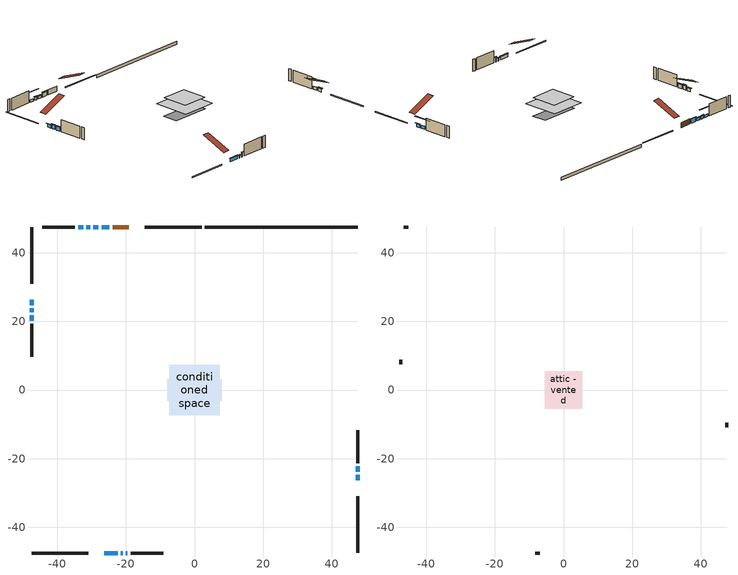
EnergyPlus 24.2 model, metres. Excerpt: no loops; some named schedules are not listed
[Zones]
conditioned space
 floor outside (Floor1 construction): -2.07,-2.07 -2.07,2.07 2.07,2.07 2.07,-2.07 z0.31
 floor adiabatic (AdiabaticFloorConstruction): -7.38,-7.38 -7.38,7.38 7.38,7.38 7.38,-7.38 z2.75
 floor foundation (Slab1 construction): -7.99,-3.14 -7.99,3.14 7.99,3.14 7.99,-3.14 z-0.91
 wall outside (RimJoist1 construction): 2.06,47.49 -14.46,47.49 / -47.49,-47.49 -30.97,-47.49 / -47.49,47.49 -47.49,30.97 / 47.49,-47.49 47.49,-30.97 z0.31:0.61
 wall outside (AdiabaticWallConstruction 1): -19.14,47.49 -23.89,47.49 z0.31:2.34
 wall outside (AdiabaticWallConstruction): -24.82,47.49 -27.05,47.49 / -47.49,23.79 -47.49,22.67 / -19.99,-47.49 -19.54,-47.49 z0.31:1.99; -26.29,-47.49 -22.36,-47.49 / -47.49,26.29 -47.49,24.72 / 47.49,-26.29 47.49,-24.72 / -30.43,47.49 -31.48,47.49 / 47.49,-23.79 47.49,-22.21 z0.31:1.53; -27.98,47.49 -29.5,47.49 z0.31:1.33; -47.49,21.74 -47.49,20.17 z0.31:1.83; -21.43,-47.49 -20.92,-47.49 z0.31:1.28; -32.4,47.49 -33.93,47.49 z0.31:1.35
 wall outside (Wall1 construction): -34.86,47.49 -44.34,47.49 / -18.61,-47.49 -9.12,-47.49 / -47.49,19.24 -47.49,9.75 / 47.49,-21.29 47.49,-11.8 z0.31:5.19
 wall foundation (FoundationWall1 construction): 47.49,47.49 2.99,47.49 z-0.91:0.31
 window (WindowConstruction 8): -24.82,47.49 -27.05,47.49 z0.31:1.99
 window (WindowConstruction 2): -26.29,-47.49 -22.36,-47.49 z0.31:1.53
 window (WindowConstruction 3): -47.49,26.29 -47.49,24.72 z0.31:1.53
 window (WindowConstruction 11): -47.49,23.79 -47.49,22.67 z0.31:1.99
 window (WindowConstruction 4): -27.98,47.49 -29.5,47.49 z0.31:1.32
 window (WindowConstruction 5): 47.49,-26.29 47.49,-24.72 z0.31:1.53
 window (WindowConstruction 6): -47.49,21.74 -47.49,20.17 z0.31:1.83
 window (WindowConstruction 7): -30.43,47.49 -31.47,47.49 z0.31:1.53
 window (WindowConstruction 9): -21.43,-47.49 -20.92,-47.49 z0.31:1.28
 window (WindowConstruction 10): -19.99,-47.49 -19.54,-47.49 z0.31:1.99
 window (WindowConstruction): -32.4,47.49 -33.93,47.49 z0.31:1.35
 window (WindowConstruction 1): 47.49,-23.79 47.49,-22.21 z0.31:1.53
 door (Door): -19.14,47.49 -23.89,47.49 z0.31:2.34
 ceiling adiabatic (AdiabaticFloorConstruction): 7.38,-7.38 7.38,7.38 -7.38,7.38 -7.38,-7.38 z2.75
attic - vented
 floor to conditioned space (Floor2 construction Reversed): -5.42,-5.42 -5.42,5.42 5.42,5.42 5.42,-5.42 z5.19
 wall outside (Wall3 construction): -45.27,47.49 -46.56,47.49 / -8.19,-47.49 -6.9,-47.49 / -47.49,8.82 -47.49,7.53 / 47.49,-10.87 47.49,-9.58 z0.31:5.19
 roof outside (Roof1 construction): -18.21,47.49,5.19 -18.21,37.09,9.52 -15.39,37.09,9.52 -15.39,47.49,5.19; -27.22,-47.49,5.19 -27.22,-37.09,9.52 -30.04,-37.09,9.52 -30.04,-47.49,5.19; -47.49,27.22,5.19 -37.09,27.22,9.52 -37.09,30.04,9.52 -47.49,30.04,5.19; 47.49,-27.22,5.19 37.09,-27.22,9.52 37.09,-30.04,9.52 47.49,-30.04,5.19
shading: -27.35,47.49 -24.52,47.49 -24.52,47.79 -27.35,47.79 z2.29; -22.06,-47.49 -26.59,-47.49 -26.59,-47.79 -22.06,-47.79 z1.83; -47.49,24.42 -47.49,26.59 -47.79,26.59 -47.79,24.42 z1.83; -47.49,22.37 -47.49,24.09 -47.79,24.09 -47.79,22.37 z2.29; -29.8,47.49 -27.68,47.49 -27.68,47.79 -29.8,47.79 z1.62; 47.49,-24.42 47.49,-26.59 47.79,-26.59 47.79,-24.42 z1.83; -47.49,19.87 -47.49,22.04 -47.79,22.04 -47.79,19.87 z2.13; -31.77,47.49 -30.13,47.49 -30.13,47.79 -31.77,47.79 z1.83; -20.62,-47.49 -21.73,-47.49 -21.73,-47.79 -20.62,-47.79 z1.57; -19.24,-47.49 -20.29,-47.49 -20.29,-47.79 -19.24,-47.79 z2.29; -36.98,47.49 -29.35,47.49 -29.35,47.79 -36.98,47.79 z4.4; 47.49,-19.16 47.49,-26.84 47.79,-26.84 47.79,-19.16 z4.58
[Building]
Building 1: Terrain=Suburbs
[Site:Location]
Whitehorse AP_YT: Latitude {deg}=60.71; Longitude {deg}=-135.07; Time Zone {hr}=-8; Elevation {m}=706; Keep Site Location Information=Yes
[Site:GroundTemperature:Shallow]
-5.4229, -7.73249, -7.91745, -6.82143, -2.42154, 1.95786, 5.75456, 8.15968, 8.36401, 6.40785, 2.70796, -1.53709
[Site:WaterMainsTemperature]
Calculation Method=Schedule; Temperature Schedule=mains temperature schedule
[Material] Roughness=Rough; Thermal Absorptance=0.9
Name | Thickness {m} | Conductivity {W/m-K} | Density {kg/m3} | Specific Heat {J/kg-K} | Solar Absorptance | Visible Absorptance
asphalt or fiberglass shingles | 0.00635 | 0.162714 | 1121.4 | 1465.45 | 0.4 | 0.4
ceiling loosefill ins | 0.169333 | 0.0480833 | 16.02 | 1046.75 | 0.7 | 0.7
ceiling stud and cavity | 0.1397 | 0.0827291 | 65.682 | 1177.47 | 0.7 | 0.7
concrete 4.0 in. | 0.1016 | 1.803125 | 2242.8 | 837.4 | 0.7 | 0.7
concrete 8.0 in. | 0.2032 | 1.803125 | 2242.8 | 837.4 | 0.7 | 0.7
door material | 0.04445 | 0.0451087 | 512.64 | 1214.23 | 0.7 | 0.7
exterior vertical ins | 0.0754734 | 0.029427 | 32.04 | 1214.23 | 0.7 | 0.7
floor covering | 0.0127 | 0.0433444 | 54.468 | 1339.84 | 0.6 | 0.6
floor rigid ins | 0.103632 | 0.029427 | 32.04 | 1214.23 | 0.7 | 0.7
floor rigid ins 1; wall rigid ins 1 | 0.512978 | 0.029427 | 32.04 | 1214.23 | 0.7 | 0.7
floor stud and cavity | 0.1397 | 0.176228 | 92.3553 | 1139.71 | 0.7 | 0.7
floor stud and cavity 1 | 0.1397 | 1.75129 | 37.0049 | 1207.88 | 0.7 | 0.7
furniture material conditioned space 1 | 0.1524 | 0.115458 | 640.8 | 1214.23 | 0.6 | 0.6
gypsum board | 0.0127 | 0.160291 | 801 | 837.4 | 0.6 | 0.6
gypsum board 1 | 0.0127 | 0.160291 | 801 | 837.4 | 0.7 | 0.7
osb sheathing 0.5 in. | 0.0127 | 0.115458 | 512.64 | 1214.23 | 0.7 | 0.7
osb sheathing 0.75 in. | 0.01905 | 0.115458 | 512.64 | 1214.23 | 0.7 | 0.7
rim joist stud and cavity | 0.0508 | 0.134527 | 50.32683 | 1063.81 | 0.6 | 0.6
wall rigid ins | 0.051816 | 0.029427 | 32.04 | 1214.23 | 0.7 | 0.7
wall stud and cavity | 0.1397 | 0.192105 | 139.0536 | 1170.24 | 0.7 | 0.7
wall stud and cavity 1 | 0.0889 | 6.9971 | 50.32683 | 1063.81 | 0.6 | 0.6
wall stud and cavity 2 | 0.0889 | 0.380278 | 52.3479 | 1209.89 | 0.7 | 0.7
wall stud and cavity 3 | 0.0889 | 0.391764 | 83.0341 | 1211.67 | 0.7 | 0.7
wood siding | 0.0254 | 0.102417 | 544.68 | 1172.36 | 0.4 | 0.4
wood siding 1 | 0.00254 | 0.102417 | 544.68 | 1172.36 | 0.4 | 0.4
wood siding 2; wood siding 3; wood siding 4 | 0.0254 | 0.102417 | 544.68 | 1172.36 | 0.7 | 0.7
[WindowMaterial:SimpleGlazingSystem]
Name | U-Factor {W/m2-K} | Solar Heat Gain Coefficient
WindowMaterial | 1.33036 | 0.37
WindowMaterial 1 | 1.416661 | 0.34
WindowMaterial 2 | 1.3349 | 0.37
WindowMaterial 3 | 1.38941 | 0.35
WindowMaterial 4 | 1.35931 | 0.36
WindowMaterial 5 | 2.76632 | 0.62
WindowMaterial 6 | 2.71522 | 0.48
WindowMaterial 7 | 2.71806 | 0.48
[Construction]
AdiabaticFloorConstruction: floor stud and cavity 1, floor rigid ins 1, osb sheathing 0.75 in., floor covering
AdiabaticWallConstruction: wood siding 3, wall rigid ins 1, wall stud and cavity 2, gypsum board
AdiabaticWallConstruction 1: wood siding 4, wall rigid ins 1, wall stud and cavity 2, gypsum board
Door: door material
Floor1 construction: floor stud and cavity, floor rigid ins, osb sheathing 0.75 in., floor covering
Floor2 construction Reversed: gypsum board, ceiling stud and cavity, ceiling loosefill ins
FoundationWall1 construction: concrete 8.0 in., gypsum board 1
furniture construction conditioned space 1: furniture material conditioned space 1
PartitionWallConstruction: gypsum board, wall stud and cavity 3, gypsum board
RimJoist1 construction: wood siding 2, rim joist stud and cavity
Roof1 construction: asphalt or fiberglass shingles
Slab1 construction: concrete 4.0 in.
Wall1 construction: wood siding, wall rigid ins, osb sheathing 0.5 in., wall stud and cavity, gypsum board
Wall3 construction: wood siding 1, wall stud and cavity 1
WindowConstruction: WindowMaterial
WindowConstruction 1; WindowConstruction 2; WindowConstruction 3; WindowConstruction 5: WindowMaterial 1
WindowConstruction 10: WindowMaterial 7
WindowConstruction 11; WindowConstruction 8: WindowMaterial 5
WindowConstruction 4: WindowMaterial 2
WindowConstruction 6: WindowMaterial 3
WindowConstruction 7: WindowMaterial 4
WindowConstruction 9: WindowMaterial 6
[Zone] Multiplier=1; Part of Total Floor Area=Yes
Name | Volume {m3}
attic - vented | 81.4788
conditioned space | 689
[Space]
Name | Zone | Volume {m3}
attic - vented 1 | attic - vented | 81.4788
conditioned space 1 | conditioned space | 689
[ZoneInfiltration:EffectiveLeakageArea]
infil attic - vented 1: Zone or Space=attic - vented 1; Schedule=Always On Discrete; Effective Air Leakage Area {cm2}=3705.47; Stack Coefficient=0.00064067; Wind Coefficient=1.71016e-05
[ZoneMixing]
whole house fan mix: Zone or Space=attic - vented; Schedule=Always On Continuous; Design Flow Rate Calculation Method=Flow/Zone; Design Flow Rate {m3/s}=0; Source Zone or Space=conditioned space
[SurfaceProperty:ExposedFoundationPerimeter]
Slab1: Exposed Perimeter Calculation Method=TotalExposedPerimeter; Total Exposed Perimeter {m}=44.501
[InternalMass] Zone or ZoneList=conditioned space; Space or SpaceList=conditioned space 1
Name | Construction | Surface Area {m2}
furniture mass conditioned space 1 | furniture construction conditioned space 1 | 133.972
partition wall mass | PartitionWallConstruction | 334.931
[Lights]
interior lighting: Zone or ZoneList or Space or SpaceList=conditioned space 1; Schedule=interior lighting schedule; Design Level Calculation Method=LightingLevel; Lighting Level {W}=343.2; Return Air Fraction=0; Fraction Radiant=0.6; Fraction Visible=0.2; Fraction Replaceable=1
[People]
occupants: Zone or ZoneList or Space or SpaceList=conditioned space 1; Number of People Schedule=occupants schedule; Number of People Calculation Method=People; Number of People=3; Fraction Radiant=0.314171; Sensible Heat Fraction=0.56303; Activity Level Schedule=occupants activity schedule; Carbon Dioxide Generation Rate {m3/s-W}=0; Enable ASHRAE 55 Comfort Warnings=No; Mean Radiant Temperature Calculation Type=EnclosureAveraged
[ElectricEquipment] Zone or ZoneList or Space or SpaceList=conditioned space 1; Design Level Calculation Method=EquipmentLevel
Name | Schedule | Design Level {W} | Fraction Latent | Fraction Radiant | Fraction Lost
clothes dryer | clothes dryer schedule | 140.772 | 0.015 | 0.081 | 0.85
clothes washer | clothes washer schedule | 32.1985 | 0.03 | 0.162 | 0.7
cooking range | cooking range schedule | 215.147 | 0.08 | 0.432 | 0.2
dishwasher | dishwasher schedule | 66.8632 | 0.3 | 0.18 | 0.4
fridge | fridge schedule | 72.9452 | 0 | 0.6 | 0
mech vent house fan | mech vent house fan schedule | 0 | 0 | 0 | 1
mech vent house fan cfis | mech vent house fan cfis schedule | 0 | 0 | 0 | 0
misc plug loads | misc plug loads schedule | 494.7 | 0.045 | 0.513 | 0.1
whole house fan | Always On Discrete | 0 | 0 | 0 | 1
[OtherEquipment] Zone or ZoneList or Space or SpaceList=conditioned space 1; Design Level Calculation Method=EquipmentLevel
Name | Fuel Type | Schedule | Design Level {W} | Fraction Latent | Fraction Radiant | Fraction Lost
clothes dryer 1 | Electricity | clothes dryer schedule | 0 | 0.015 | 0.081 | 0.85
cooking range 1 | Electricity | cooking range schedule | 0 | 0.08 | 0.432 | 0.2
general water use latent | None | general water use schedule | 62.594 | 1 | 0 | 0
general water use sensible | None | general water use schedule | -61.6891 | 0 | 0.6 | 0
mech vent house fan latent load | None | Always On Discrete | 0 | 1 | 0 | 0
mech vent house fan sensible load | None | Always On Discrete | 0 | 0 | 0 | 0
water heater energy adjustment1 | Electricity | Always On Discrete | 0.01 | 0 | 0 | 1
[ZoneInfiltration:DesignFlowRate] Zone or ZoneList or Space or SpaceList=conditioned space 1; Schedule=Always On Discrete; Design Flow Rate Calculation Method=Flow/Zone; Design Flow Rate {m3/s}=0
infil flow; natural vent flow; whole house fan flow
[Foundation:Kiva]
Foundation Kiva 1: Initial Indoor Air Temperature {C}=18; Wall Height Above Grade {m}=0.309982; Wall Depth Below Slab {m}=0.2032; Custom Block Material Name 1=exterior vertical ins; Custom Block Depth 1 {m}=1.21999; Custom Block X Position 1 {m}=0.2159; Custom Block Z Position 1 {m}=0
[Foundation:Kiva:Settings]
Soil Conductivity {W/m-K}=0.849921; Soil Density {kg/m3}=1842.3; Soil Specific Heat {J/kg-K}=418.7; Ground Solar Absorptivity=0.9; Ground Thermal Absorptivity=0.9; Ground Surface Roughness {m}=0.03; Far-Field Width {m}=40; Deep-Ground Boundary Condition=ZeroFlux; Deep-Ground Depth {m}=40; Minimum Cell Dimension {m}=0.2; Maximum Cell Growth Coefficient=3; Simulation Timestep=Timestep
[Exterior:Lights]
exterior lighting: Schedule=exterior lighting schedule; Design Level {W}=75.6
[Schedule:Constant]
Name | Hourly Value
Always On Continuous; mech vent house fan schedule; mech vent house fan cfis schedule; Always On Discrete | 1
occupants activity schedule | 117.228
fridge schedule | 0
[Schedule:Day:Interval]
interior lighting schedule day: No, 01:00, 0.108182, 04:00, 0.0901515, 05:00, 0.0991667, 06:00, 0.162273, 07:00, 0.270455, 08:00, 0.342576, 10:00, 0.369621, 11:00, 0.351591, 12:00, 0.333561, 13:00, 0.324545, 14:00, 0.31553, 15:00, 0.333561, 16:00, 0.369621, 17:00, 0.450758, 18:00, 0.585985, 19:00, 0.775303, 20:00, 0.955606, 21:00, 0.991667, 22:00, 0.712197, 23:00, 0.360606, 24:00, 0.162273
interior lighting schedule day 1: No, 01:00, 0.100909, 04:00, 0.0840909, 05:00, 0.0925, 06:00, 0.151364, 07:00, 0.252273, 08:00, 0.319545, 10:00, 0.344773, 11:00, 0.327955, 12:00, 0.311136, 13:00, 0.302727, 14:00, 0.294318, 15:00, 0.311136, 16:00, 0.344773, 17:00, 0.420455, 18:00, 0.546591, 19:00, 0.723182, 20:00, 0.891364, 21:00, 0.925, 22:00, 0.664318, 23:00, 0.336364, 24:00, 0.151364
interior lighting schedule default day: No, 24:00, 0
[Schedule:Week:Daily]
interior lighting schedule Week Rule - Jan1-Jan27: interior lighting schedule day, interior lighting schedule day, interior lighting schedule day, interior lighting schedule day, interior lighting schedule day, interior lighting schedule day, interior lighting schedule day, interior lighting schedule default day, interior lighting schedule default day, interior lighting schedule default day, interior lighting schedule default day, interior lighting schedule default day
interior lighting schedule Week Rule - Jan28-Feb3: interior lighting schedule day, interior lighting schedule day, interior lighting schedule day, interior lighting schedule day, interior lighting schedule day 1, interior lighting schedule day 1, interior lighting schedule day 1, interior lighting schedule default day, interior lighting schedule default day, interior lighting schedule default day, interior lighting schedule default day, interior lighting schedule default day
interior lighting schedule Week Rule - Feb4-Feb24: interior lighting schedule day 1, interior lighting schedule day 1, interior lighting schedule day 1, interior lighting schedule day 1, interior lighting schedule day 1, interior lighting schedule day 1, interior lighting schedule day 1, interior lighting schedule default day, interior lighting schedule default day, interior lighting schedule default day, interior lighting schedule default day, interior lighting schedule default day
interior lighting schedule Week Rule - Feb25-Mar3: interior lighting schedule day 1, interior lighting schedule day 1, interior lighting schedule day 1, interior lighting schedule day 1, interior lighting schedule day 2, interior lighting schedule day 2, interior lighting schedule day 2, interior lighting schedule default day, interior lighting schedule default day, interior lighting schedule default day, interior lighting schedule default day, interior lighting schedule default day
interior lighting schedule Week Rule - Mar4-Mar31: interior lighting schedule day 2, interior lighting schedule day 2, interior lighting schedule day 2, interior lighting schedule day 2, interior lighting schedule day 2, interior lighting schedule day 2, interior lighting schedule day 2, interior lighting schedule default day, interior lighting schedule default day, interior lighting schedule default day, interior lighting schedule default day, interior lighting schedule default day
interior lighting schedule Week Rule - Apr1-Apr28: interior lighting schedule day 3, interior lighting schedule day 3, interior lighting schedule day 3, interior lighting schedule day 3, interior lighting schedule day 3, interior lighting schedule day 3, interior lighting schedule day 3, interior lighting schedule default day, interior lighting schedule default day, interior lighting schedule default day, interior lighting schedule default day, interior lighting schedule default day
interior lighting schedule Week Rule - Apr29-May5: interior lighting schedule day 3, interior lighting schedule day 3, interior lighting schedule day 4, interior lighting schedule day 4, interior lighting schedule day 4, interior lighting schedule day 4, interior lighting schedule day 4, interior lighting schedule default day, interior lighting schedule default day, interior lighting schedule default day, interior lighting schedule default day, interior lighting schedule default day
interior lighting schedule Week Rule - May6-May26: interior lighting schedule day 4, interior lighting schedule day 4, interior lighting schedule day 4, interior lighting schedule day 4, interior lighting schedule day 4, interior lighting schedule day 4, interior lighting schedule day 4, interior lighting schedule default day, interior lighting schedule default day, interior lighting schedule default day, interior lighting schedule default day, interior lighting schedule default day
interior lighting schedule Week Rule - May27-Jun2: interior lighting schedule day 4, interior lighting schedule day 4, interior lighting schedule day 4, interior lighting schedule day 4, interior lighting schedule day 4, interior lighting schedule day 5, interior lighting schedule day 5, interior lighting schedule default day, interior lighting schedule default day, interior lighting schedule default day, interior lighting schedule default day, interior lighting schedule default day
interior lighting schedule Week Rule - Jun3-Jun30: interior lighting schedule day 5, interior lighting schedule day 5, interior lighting schedule day 5, interior lighting schedule day 5, interior lighting schedule day 5, interior lighting schedule day 5, interior lighting schedule day 5, interior lighting schedule default day, interior lighting schedule default day, interior lighting schedule default day, interior lighting schedule default day, interior lighting schedule default day
interior lighting schedule Week Rule - Jul1-Jul28: interior lighting schedule day 6, interior lighting schedule day 6, interior lighting schedule day 6, interior lighting schedule day 6, interior lighting schedule day 6, interior lighting schedule day 6, interior lighting schedule day 6, interior lighting schedule default day, interior lighting schedule default day, interior lighting schedule default day, interior lighting schedule default day, interior lighting schedule default day
interior lighting schedule Week Rule - Jul29-Aug4: interior lighting schedule day 6, interior lighting schedule day 6, interior lighting schedule day 6, interior lighting schedule day 7, interior lighting schedule day 7, interior lighting schedule day 7, interior lighting schedule day 7, interior lighting schedule default day, interior lighting schedule default day, interior lighting schedule default day, interior lighting schedule default day, interior lighting schedule default day
interior lighting schedule Week Rule - Aug5-Aug25: interior lighting schedule day 7, interior lighting schedule day 7, interior lighting schedule day 7, interior lighting schedule day 7, interior lighting schedule day 7, interior lighting schedule day 7, interior lighting schedule day 7, interior lighting schedule default day, interior lighting schedule default day, interior lighting schedule default day, interior lighting schedule default day, interior lighting schedule default day
interior lighting schedule Week Rule - Aug26-Sep1: interior lighting schedule day 7, interior lighting schedule day 7, interior lighting schedule day 7, interior lighting schedule day 7, interior lighting schedule day 7, interior lighting schedule day 7, interior lighting schedule day 8, interior lighting schedule default day, interior lighting schedule default day, interior lighting schedule default day, interior lighting schedule default day, interior lighting schedule default day
interior lighting schedule Week Rule - Sep2-Sep29: interior lighting schedule day 8, interior lighting schedule day 8, interior lighting schedule day 8, interior lighting schedule day 8, interior lighting schedule day 8, interior lighting schedule day 8, interior lighting schedule day 8, interior lighting schedule default day, interior lighting schedule default day, interior lighting schedule default day, interior lighting schedule default day, interior lighting schedule default day
interior lighting schedule Week Rule - Sep30-Oct6: interior lighting schedule day 8, interior lighting schedule day 9, interior lighting schedule day 9, interior lighting schedule day 9, interior lighting schedule day 9, interior lighting schedule day 9, interior lighting schedule day 9, interior lighting schedule default day, interior lighting schedule default day, interior lighting schedule default day, interior lighting schedule default day, interior lighting schedule default day
interior lighting schedule Week Rule - Oct7-Oct27: interior lighting schedule day 9, interior lighting schedule day 9, interior lighting schedule day 9, interior lighting schedule day 9, interior lighting schedule day 9, interior lighting schedule day 9, interior lighting schedule day 9, interior lighting schedule default day, interior lighting schedule default day, interior lighting schedule default day, interior lighting schedule default day, interior lighting schedule default day
interior lighting schedule Week Rule - Oct28-Nov3: interior lighting schedule day 9, interior lighting schedule day 9, interior lighting schedule day 9, interior lighting schedule day 9, interior lighting schedule day 10, interior lighting schedule day 10, interior lighting schedule day 10, interior lighting schedule default day, interior lighting schedule default day, interior lighting schedule default day, interior lighting schedule default day, interior lighting schedule default day
interior lighting schedule Week Rule - Nov4-Nov24: interior lighting schedule day 10, interior lighting schedule day 10, interior lighting schedule day 10, interior lighting schedule day 10, interior lighting schedule day 10, interior lighting schedule day 10, interior lighting schedule day 10, interior lighting schedule default day, interior lighting schedule default day, interior lighting schedule default day, interior lighting schedule default day, interior lighting schedule default day
interior lighting schedule Week Rule - Nov25-Dec1: interior lighting schedule day 10, interior lighting schedule day 10, interior lighting schedule day 10, interior lighting schedule day 10, interior lighting schedule day 10, interior lighting schedule day 10, interior lighting schedule day 11, interior lighting schedule default day, interior lighting schedule default day, interior lighting schedule default day, interior lighting schedule default day, interior lighting schedule default day
interior lighting schedule Week Rule - Dec2-Dec31: interior lighting schedule day 11, interior lighting schedule day 11, interior lighting schedule day 11, interior lighting schedule day 11, interior lighting schedule day 11, interior lighting schedule day 11, interior lighting schedule day 11, interior lighting schedule default day, interior lighting schedule default day, interior lighting schedule default day, interior lighting schedule default day, interior lighting schedule default day
occupants schedule Week Rule - Jan1-Dec31: occupants schedule day, occupants schedule day, occupants schedule day, occupants schedule day, occupants schedule day, occupants schedule day, occupants schedule day, occupants schedule default day, occupants schedule default day, occupants schedule default day, occupants schedule default day, occupants schedule default day
clothes dryer schedule Week Rule - Jan1-Dec31: clothes dryer schedule day, clothes dryer schedule day, clothes dryer schedule day, clothes dryer schedule day, clothes dryer schedule day, clothes dryer schedule day, clothes dryer schedule day, clothes dryer schedule default day, clothes dryer schedule default day, clothes dryer schedule default day, clothes dryer schedule default day, clothes dryer schedule default day
clothes washer schedule Week Rule - Jan1-Dec31: clothes washer schedule day, clothes washer schedule day, clothes washer schedule day, clothes washer schedule day, clothes washer schedule day, clothes washer schedule day, clothes washer schedule day, clothes washer schedule default day, clothes washer schedule default day, clothes washer schedule default day, clothes washer schedule default day, clothes washer schedule default day
cooking range schedule Week Rule - Jan1-Dec31: cooking range schedule day, cooking range schedule day, cooking range schedule day, cooking range schedule day, cooking range schedule day, cooking range schedule day, cooking range schedule day, cooking range schedule default day, cooking range schedule default day, cooking range schedule default day, cooking range schedule default day, cooking range schedule default day
dishwasher schedule Week Rule - Jan1-Dec31: dishwasher schedule day, dishwasher schedule day, dishwasher schedule day, dishwasher schedule day, dishwasher schedule day, dishwasher schedule day, dishwasher schedule day, dishwasher schedule default day, dishwasher schedule default day, dishwasher schedule default day, dishwasher schedule default day, dishwasher schedule default day
misc plug loads schedule Week Rule - Jan1-Dec31: misc plug loads schedule day, misc plug loads schedule day, misc plug loads schedule day, misc plug loads schedule day, misc plug loads schedule day, misc plug loads schedule day, misc plug loads schedule day, misc plug loads schedule default day, misc plug loads schedule default day, misc plug loads schedule default day, misc plug loads schedule default day, misc plug loads schedule default day
general water use schedule Week Rule - Jan1-Dec31: general water use schedule day, general water use schedule day, general water use schedule day, general water use schedule day, general water use schedule day, general water use schedule day, general water use schedule day, general water use schedule default day, general water use schedule default day, general water use schedule default day, general water use schedule default day, general water use schedule default day
exterior lighting schedule Week Rule - Jan1-Jan27: exterior lighting schedule day, exterior lighting schedule day, exterior lighting schedule day, exterior lighting schedule day, exterior lighting schedule day, exterior lighting schedule day, exterior lighting schedule day, exterior lighting schedule default day, exterior lighting schedule default day, exterior lighting schedule default day, exterior lighting schedule default day, exterior lighting schedule default day
exterior lighting schedule Week Rule - Jan28-Feb3: exterior lighting schedule day, exterior lighting schedule day, exterior lighting schedule day, exterior lighting schedule day, exterior lighting schedule day 1, exterior lighting schedule day 1, exterior lighting schedule day 1, exterior lighting schedule default day, exterior lighting schedule default day, exterior lighting schedule default day, exterior lighting schedule default day, exterior lighting schedule default day
exterior lighting schedule Week Rule - Feb4-Feb24: exterior lighting schedule day 1, exterior lighting schedule day 1, exterior lighting schedule day 1, exterior lighting schedule day 1, exterior lighting schedule day 1, exterior lighting schedule day 1, exterior lighting schedule day 1, exterior lighting schedule default day, exterior lighting schedule default day, exterior lighting schedule default day, exterior lighting schedule default day, exterior lighting schedule default day
exterior lighting schedule Week Rule - Feb25-Mar3: exterior lighting schedule day 1, exterior lighting schedule day 1, exterior lighting schedule day 1, exterior lighting schedule day 1, exterior lighting schedule day 2, exterior lighting schedule day 2, exterior lighting schedule day 2, exterior lighting schedule default day, exterior lighting schedule default day, exterior lighting schedule default day, exterior lighting schedule default day, exterior lighting schedule default day
exterior lighting schedule Week Rule - Mar4-Mar31: exterior lighting schedule day 2, exterior lighting schedule day 2, exterior lighting schedule day 2, exterior lighting schedule day 2, exterior lighting schedule day 2, exterior lighting schedule day 2, exterior lighting schedule day 2, exterior lighting schedule default day, exterior lighting schedule default day, exterior lighting schedule default day, exterior lighting schedule default day, exterior lighting schedule default day
exterior lighting schedule Week Rule - Apr1-Apr28: exterior lighting schedule day 3, exterior lighting schedule day 3, exterior lighting schedule day 3, exterior lighting schedule day 3, exterior lighting schedule day 3, exterior lighting schedule day 3, exterior lighting schedule day 3, exterior lighting schedule default day, exterior lighting schedule default day, exterior lighting schedule default day, exterior lighting schedule default day, exterior lighting schedule default day
exterior lighting schedule Week Rule - Apr29-May5: exterior lighting schedule day 3, exterior lighting schedule day 3, exterior lighting schedule day 4, exterior lighting schedule day 4, exterior lighting schedule day 4, exterior lighting schedule day 4, exterior lighting schedule day 4, exterior lighting schedule default day, exterior lighting schedule default day, exterior lighting schedule default day, exterior lighting schedule default day, exterior lighting schedule default day
exterior lighting schedule Week Rule - May6-May26: exterior lighting schedule day 4, exterior lighting schedule day 4, exterior lighting schedule day 4, exterior lighting schedule day 4, exterior lighting schedule day 4, exterior lighting schedule day 4, exterior lighting schedule day 4, exterior lighting schedule default day, exterior lighting schedule default day, exterior lighting schedule default day, exterior lighting schedule default day, exterior lighting schedule default day
exterior lighting schedule Week Rule - May27-Jun2: exterior lighting schedule day 4, exterior lighting schedule day 4, exterior lighting schedule day 4, exterior lighting schedule day 4, exterior lighting schedule day 4, exterior lighting schedule day 5, exterior lighting schedule day 5, exterior lighting schedule default day, exterior lighting schedule default day, exterior lighting schedule default day, exterior lighting schedule default day, exterior lighting schedule default day
exterior lighting schedule Week Rule - Jun3-Jun30: exterior lighting schedule day 5, exterior lighting schedule day 5, exterior lighting schedule day 5, exterior lighting schedule day 5, exterior lighting schedule day 5, exterior lighting schedule day 5, exterior lighting schedule day 5, exterior lighting schedule default day, exterior lighting schedule default day, exterior lighting schedule default day, exterior lighting schedule default day, exterior lighting schedule default day
exterior lighting schedule Week Rule - Jul1-Jul28: exterior lighting schedule day 6, exterior lighting schedule day 6, exterior lighting schedule day 6, exterior lighting schedule day 6, exterior lighting schedule day 6, exterior lighting schedule day 6, exterior lighting schedule day 6, exterior lighting schedule default day, exterior lighting schedule default day, exterior lighting schedule default day, exterior lighting schedule default day, exterior lighting schedule default day
exterior lighting schedule Week Rule - Jul29-Aug4: exterior lighting schedule day 6, exterior lighting schedule day 6, exterior lighting schedule day 6, exterior lighting schedule day 7, exterior lighting schedule day 7, exterior lighting schedule day 7, exterior lighting schedule day 7, exterior lighting schedule default day, exterior lighting schedule default day, exterior lighting schedule default day, exterior lighting schedule default day, exterior lighting schedule default day
exterior lighting schedule Week Rule - Aug5-Aug25: exterior lighting schedule day 7, exterior lighting schedule day 7, exterior lighting schedule day 7, exterior lighting schedule day 7, exterior lighting schedule day 7, exterior lighting schedule day 7, exterior lighting schedule day 7, exterior lighting schedule default day, exterior lighting schedule default day, exterior lighting schedule default day, exterior lighting schedule default day, exterior lighting schedule default day
exterior lighting schedule Week Rule - Aug26-Sep1: exterior lighting schedule day 7, exterior lighting schedule day 7, exterior lighting schedule day 7, exterior lighting schedule day 7, exterior lighting schedule day 7, exterior lighting schedule day 7, exterior lighting schedule day 8, exterior lighting schedule default day, exterior lighting schedule default day, exterior lighting schedule default day, exterior lighting schedule default day, exterior lighting schedule default day
exterior lighting schedule Week Rule - Sep2-Sep29: exterior lighting schedule day 8, exterior lighting schedule day 8, exterior lighting schedule day 8, exterior lighting schedule day 8, exterior lighting schedule day 8, exterior lighting schedule day 8, exterior lighting schedule day 8, exterior lighting schedule default day, exterior lighting schedule default day, exterior lighting schedule default day, exterior lighting schedule default day, exterior lighting schedule default day
exterior lighting schedule Week Rule - Sep30-Oct6: exterior lighting schedule day 8, exterior lighting schedule day 9, exterior lighting schedule day 9, exterior lighting schedule day 9, exterior lighting schedule day 9, exterior lighting schedule day 9, exterior lighting schedule day 9, exterior lighting schedule default day, exterior lighting schedule default day, exterior lighting schedule default day, exterior lighting schedule default day, exterior lighting schedule default day
exterior lighting schedule Week Rule - Oct7-Oct27: exterior lighting schedule day 9, exterior lighting schedule day 9, exterior lighting schedule day 9, exterior lighting schedule day 9, exterior lighting schedule day 9, exterior lighting schedule day 9, exterior lighting schedule day 9, exterior lighting schedule default day, exterior lighting schedule default day, exterior lighting schedule default day, exterior lighting schedule default day, exterior lighting schedule default day
exterior lighting schedule Week Rule - Oct28-Nov3: exterior lighting schedule day 9, exterior lighting schedule day 9, exterior lighting schedule day 9, exterior lighting schedule day 9, exterior lighting schedule day 10, exterior lighting schedule day 10, exterior lighting schedule day 10, exterior lighting schedule default day, exterior lighting schedule default day, exterior lighting schedule default day, exterior lighting schedule default day, exterior lighting schedule default day
exterior lighting schedule Week Rule - Nov4-Nov24: exterior lighting schedule day 10, exterior lighting schedule day 10, exterior lighting schedule day 10, exterior lighting schedule day 10, exterior lighting schedule day 10, exterior lighting schedule day 10, exterior lighting schedule day 10, exterior lighting schedule default day, exterior lighting schedule default day, exterior lighting schedule default day, exterior lighting schedule default day, exterior lighting schedule default day
exterior lighting schedule Week Rule - Nov25-Dec1: exterior lighting schedule day 10, exterior lighting schedule day 10, exterior lighting schedule day 10, exterior lighting schedule day 10, exterior lighting schedule day 10, exterior lighting schedule day 10, exterior lighting schedule day 11, exterior lighting schedule default day, exterior lighting schedule default day, exterior lighting schedule default day, exterior lighting schedule default day, exterior lighting schedule default day
exterior lighting schedule Week Rule - Dec2-Dec31: exterior lighting schedule day 11, exterior lighting schedule day 11, exterior lighting schedule day 11, exterior lighting schedule day 11, exterior lighting schedule day 11, exterior lighting schedule day 11, exterior lighting schedule day 11, exterior lighting schedule default day, exterior lighting schedule default day, exterior lighting schedule default day, exterior lighting schedule default day, exterior lighting schedule default day
[Schedule:Year]
interior lighting schedule: interior lighting schedule Week Rule - Jan1-Jan27, 1, 1, 1, 27, interior lighting schedule Week Rule - Jan28-Feb3, 1, 28, 2, 3, interior lighting schedule Week Rule - Feb4-Feb24, 2, 4, 2, 24, interior lighting schedule Week Rule - Feb25-Mar3, 2, 25, 3, 3, interior lighting schedule Week Rule - Mar4-Mar31, 3, 4, 3, 31, interior lighting schedule Week Rule - Apr1-Apr28, 4, 1, 4, 28, interior lighting schedule Week Rule - Apr29-May5, 4, 29, 5, 5, interior lighting schedule Week Rule - May6-May26, 5, 6, 5, 26, interior lighting schedule Week Rule - May27-Jun2, 5, 27, 6, 2, interior lighting schedule Week Rule - Jun3-Jun30, 6, 3, 6, 30, interior lighting schedule Week Rule - Jul1-Jul28, 7, 1, 7, 28, interior lighting schedule Week Rule - Jul29-Aug4, 7, 29, 8, 4, interior lighting schedule Week Rule - Aug5-Aug25, 8, 5, 8, 25, interior lighting schedule Week Rule - Aug26-Sep1, 8, 26, 9, 1, interior lighting schedule Week Rule - Sep2-Sep29, 9, 2, 9, 29, interior lighting schedule Week Rule - Sep30-Oct6, 9, 30, 10, 6, interior lighting schedule Week Rule - Oct7-Oct27, 10, 7, 10, 27, interior lighting schedule Week Rule - Oct28-Nov3, 10, 28, 11, 3, interior lighting schedule Week Rule - Nov4-Nov24, 11, 4, 11, 24, interior lighting schedule Week Rule - Nov25-Dec1, 11, 25, 12, 1, interior lighting schedule Week Rule - Dec2-Dec31, 12, 2, 12, 31
occupants schedule: occupants schedule Week Rule - Jan1-Dec31, 1, 1, 12, 31
clothes dryer schedule: clothes dryer schedule Week Rule - Jan1-Dec31, 1, 1, 12, 31
clothes washer schedule: clothes washer schedule Week Rule - Jan1-Dec31, 1, 1, 12, 31
cooking range schedule: cooking range schedule Week Rule - Jan1-Dec31, 1, 1, 12, 31
dishwasher schedule: dishwasher schedule Week Rule - Jan1-Dec31, 1, 1, 12, 31
misc plug loads schedule: misc plug loads schedule Week Rule - Jan1-Dec31, 1, 1, 12, 31
general water use schedule: general water use schedule Week Rule - Jan1-Dec31, 1, 1, 12, 31
exterior lighting schedule: exterior lighting schedule Week Rule - Jan1-Jan27, 1, 1, 1, 27, exterior lighting schedule Week Rule - Jan28-Feb3, 1, 28, 2, 3, exterior lighting schedule Week Rule - Feb4-Feb24, 2, 4, 2, 24, exterior lighting schedule Week Rule - Feb25-Mar3, 2, 25, 3, 3, exterior lighting schedule Week Rule - Mar4-Mar31, 3, 4, 3, 31, exterior lighting schedule Week Rule - Apr1-Apr28, 4, 1, 4, 28, exterior lighting schedule Week Rule - Apr29-May5, 4, 29, 5, 5, exterior lighting schedule Week Rule - May6-May26, 5, 6, 5, 26, exterior lighting schedule Week Rule - May27-Jun2, 5, 27, 6, 2, exterior lighting schedule Week Rule - Jun3-Jun30, 6, 3, 6, 30, exterior lighting schedule Week Rule - Jul1-Jul28, 7, 1, 7, 28, exterior lighting schedule Week Rule - Jul29-Aug4, 7, 29, 8, 4, exterior lighting schedule Week Rule - Aug5-Aug25, 8, 5, 8, 25, exterior lighting schedule Week Rule - Aug26-Sep1, 8, 26, 9, 1, exterior lighting schedule Week Rule - Sep2-Sep29, 9, 2, 9, 29, exterior lighting schedule Week Rule - Sep30-Oct6, 9, 30, 10, 6, exterior lighting schedule Week Rule - Oct7-Oct27, 10, 7, 10, 27, exterior lighting schedule Week Rule - Oct28-Nov3, 10, 28, 11, 3, exterior lighting schedule Week Rule - Nov4-Nov24, 11, 4, 11, 24, exterior lighting schedule Week Rule - Nov25-Dec1, 11, 25, 12, 1, exterior lighting schedule Week Rule - Dec2-Dec31, 12, 2, 12, 31
[Schedule:Compact]
mains temperature schedule: Through: 01/01, For: AllDays, Until: 24:00, 1.27556, Through: 01/02, For: AllDays, Until: 24:00, 1.21222, Through: 01/03, For: AllDays, Until: 24:00, 1.15, Through: 01/04, For: AllDays, Until: 24:00, 1.08833, Through: 01/05, For: AllDays, Until: 24:00, 1.02778, Through: 01/06, For: AllDays, Until: 24:00, 0.967222, Through: 01/07, For: AllDays, Until: 24:00, 0.907778, Through: 01/08, For: AllDays, Until: 24:00, 0.848889, Through: 01/09, For: AllDays, Until: 24:00, 0.791111, Through: 01/10, For: AllDays, Until: 24:00, 0.733333, Through: 01/11, For: AllDays, Until: 24:00, 0.677222, Through: 01/12, For: AllDays, Until: 24:00, 0.621111, Through: 01/13, For: AllDays, Until: 24:00, 0.566667, Through: 01/14, For: AllDays, Until: 24:00, 0.512222, Through: 01/15, For: AllDays, Until: 24:00, 0.459444, Through: 01/16, For: AllDays, Until: 24:00, 0.407222, Through: 01/17, For: AllDays, Until: 24:00, 0.355556, Through: 01/18, For: AllDays, Until: 24:00, 0.305, Through: 01/19, For: AllDays, Until: 24:00, 0.255556, Through: 01/20, For: AllDays, Until: 24:00, 0.206667, Through: 01/21, For: AllDays, Until: 24:00, 0.158889, Through: 01/22, For: AllDays, Until: 24:00, 0.112222, Through: 01/23, For: AllDays, Until: 24:00, 0.0666667, Through: 01/24, For: AllDays, Until: 24:00, 0.0216667, Through: 01/25, For: AllDays, Until: 24:00, 0, Through: 01/26, For: AllDays, Until: 24:00, 0, Through: 01/27, For: AllDays, Until: 24:00, 0, Through: 01/28, For: AllDays, Until: 24:00, 0, Through: 01/29, For: AllDays, Until: 24:00, 0, Through: 01/30, For: AllDays, Until: 24:00, 0, Through: 01/31, For: AllDays, Until: 24:00, 0, Through: 02/01, For: AllDays, Until: 24:00, 0, Through: 02/02, For: AllDays, Until: 24:00, 0, Through: 02/03, For: AllDays, Until: 24:00, 0, Through: 02/04, For: AllDays, Until: 24:00, 0, Through: 02/05, For: AllDays, Until: 24:00, 0, Through: 02/06, For: AllDays, Until: 24:00, 0, Through: 02/07, For: AllDays, Until: 24:00, 0, Through: 02/08, For: AllDays, Until: 24:00, 0, Through: 02/09, For: AllDays, Until: 24:00, 0, Through: 02/10, For: AllDays, Until: 24:00, 0, Through: 02/11, For: AllDays, Until: 24:00, 0, Through: 02/12, For: AllDays, Until: 24:00, 0, Through: 02/13, For: AllDays, Until: 24:00, 0, Through: 02/14, For: AllDays, Until: 24:00, 0, Through: 02/15, For: AllDays, Until: 24:00, 0, Through: 02/16, For: AllDays, Until: 24:00, 0, Through: 02/17, For: AllDays, Until: 24:00, 0, Through: 02/18, For: AllDays, Until: 24:00, 0, Through: 02/19, For: AllDays, Until: 24:00, 0, Through: 02/20, For: AllDays, Until: 24:00, 0, Through: 02/21, For: AllDays, Until: 24:00, 0, Through: 02/22, For: AllDays, Until: 24:00, 0, Through: 02/23, For: AllDays, Until: 24:00, 0, Through: 02/24, For: AllDays, Until: 24:00, 0, Through: 02/25, For: AllDays, Until: 24:00, 0, Through: 02/26, For: AllDays, Until: 24:00, 0, Through: 02/27, For: AllDays, Until: 24:00, 0, Through: 02/28, For: AllDays, Until: 24:00, 0, Through: 03/01, For: AllDays, Until: 24:00, 0, Through: 03/02, For: AllDays, Until: 24:00, 0, Through: 03/03, For: AllDays, Until: 24:00, 0, Through: 03/04, For: AllDays, Until: 24:00, 0, Through: 03/05, For: AllDays, Until: 24:00, 0, Through: 03/06, For: AllDays, Until: 24:00, 0, Through: 03/07, For: AllDays, Until: 24:00, 0, Through: 03/08, For: AllDays, Until: 24:00, 0, Through: 03/09, For: AllDays, Until: 24:00, 0, Through: 03/10, For: AllDays, Until: 24:00, 0, Through: 03/11, For: AllDays, Until: 24:00, 0, Through: 03/12, For: AllDays, Until: 24:00, 0, Through: 03/13, For: AllDays, Until: 24:00, 0, Through: 03/14, For: AllDays, Until: 24:00, 0, Through: 03/15, For: AllDays, Until: 24:00, 0, Through: 03/16, For: AllDays, Until: 24:00, 0, Through: 03/17, For: AllDays, Until: 24:00, 0, Through: 03/18, For: AllDays, Until: 24:00, 0, Through: 03/19, For: AllDays, Until: 24:00, 0, Through: 03/20, For: AllDays, Until: 24:00, 0, Through: 03/21, For: AllDays, Until: 24:00, 0, Through: 03/22, For: AllDays, Until: 24:00, 0, Through: 03/23, For: AllDays, Until: 24:00, 0, Through: 03/24, For: AllDays, Until: 24:00, 0, Through: 03/25, For: AllDays, Until: 24:00, 0, Through: 03/26, For: AllDays, Until: 24:00, 0, Through: 03/27, For: AllDays, Until: 24:00, 0, Through: 03/28, For: AllDays, Until: 24:00, 0, Through: 03/29, For: AllDays, Until: 24:00, 0, Through: 03/30, For: AllDays, Until: 24:00, 0, Through: 03/31, For: AllDays, Until: 24:00, 0, Through: 04/01, For: AllDays, Until: 24:00, 0, Through: 04/02, For: AllDays, Until: 24:00, 0, Through: 04/03, For: AllDays, Until: 24:00, 0, Through: 04/04, For: AllDays, Until: 24:00, 0, Through: 04/05, For: AllDays, Until: 24:00, 0, Through: 04/06, For: AllDays, Until: 24:00, 0, Through: 04/07, For: AllDays, Until: 24:00, 0, Through: 04/08, For: AllDays, Until: 24:00, 0, Through: 04/09, For: AllDays, Until: 24:00, 0, Through: 04/10, For: AllDays, Until: 24:00, 0.0316667, Through: 04/11, For: AllDays, Until: 24:00, 0.0766667, Through: 04/12, For: AllDays, Until: 24:00, 0.122778, Through: 04/13, For: AllDays, Until: 24:00, 0.169444, Through: 04/14, For: AllDays, Until: 24:00, 0.217778, Through: 04/15, For: AllDays, Until: 24:00, 0.266667, Through: 04/16, For: AllDays, Until: 24:00, 0.316111, Through: 04/17, For: AllDays, Until: 24:00, 0.367222, Through: 04/18, For: AllDays, Until: 24:00, 0.418333, Through: 04/19, For: AllDays, Until: 24:00, 0.471111, Through: 04/20, For: AllDays, Until: 24:00, 0.524444, Through: 04/21, For: AllDays, Until: 24:00, 0.578889, Through: 04/22, For: AllDays, Until: 24:00, 0.633889, Through: 04/23, For: AllDays, Until: 24:00, 0.689444, Through: 04/24, For: AllDays, Until: 24:00, 0.746111, Through: 04/25, For: AllDays, Until: 24:00, 0.803889, Through: 04/26, For: AllDays, Until: 24:00, 0.862222, Through: 04/27, For: AllDays, Until: 24:00, 0.921111, Through: 04/28, For: AllDays, Until: 24:00, 0.980556, Through: 04/29, For: AllDays, Until: 24:00, 1.04111, Through: 04/30, For: AllDays, Until: 24:00, 1.10222, Through: 05/01, For: AllDays, Until: 24:00, 1.16389, Through: 05/02, For: AllDays, Until: 24:00, 1.22667, Through: 05/03, For: AllDays, Until: 24:00, 1.28944, Through: 05/04, For: AllDays, Until: 24:00, 1.35333, Through: 05/05, For: AllDays, Until: 24:00, 1.41778, Through: 05/06, For: AllDays, Until: 24:00, 1.48278, Through: 05/07, For: AllDays, Until: 24:00, 1.54778, Through: 05/08, For: AllDays, Until: 24:00, 1.61389, Through: 05/09, For: AllDays, Until: 24:00, 1.68056, Through: 05/10, For: AllDays, Until: 24:00, 1.74778, Through: 05/11, For: AllDays, Until: 24:00, 1.815, Through: 05/12, For: AllDays, Until: 24:00, 1.88333, Through: 05/13, For: AllDays, Until: 24:00, 1.95167, Through: 05/14, For: AllDays, Until: 24:00, 2.02056, Through: 05/15, For: AllDays, Until: 24:00, 2.09, Through: 05/16, For: AllDays, Until: 24:00, 2.15944, Through: 05/17, For: AllDays, Until: 24:00, 2.22944, Through: 05/18, For: AllDays, Until: 24:00, 2.3, Through: 05/19, For: AllDays, Until: 24:00, 2.37111, Through: 05/20, For: AllDays, Until: 24:00, 2.44167, Through: 05/21, For: AllDays, Until: 24:00, 2.51333, Through: 05/22, For: AllDays, Until: 24:00, 2.585, Through: 05/23, For: AllDays, Until: 24:00, 2.65667, Through: 05/24, For: AllDays, Until: 24:00, 2.72889, Through: 05/25, For: AllDays, Until: 24:00, 2.80111, Through: 05/26, For: AllDays, Until: 24:00, 2.87333, Through: 05/27, For: AllDays, Until: 24:00, 2.94556, Through: 05/28, For: AllDays, Until: 24:00, 3.01833, Through: 05/29, For: AllDays, Until: 24:00, 3.09111, Through: 05/30, For: AllDays, Until: 24:00, 3.16444, Through: 05/31, For: AllDays, Until: 24:00, 3.23722, Through: 06/01, For: AllDays, Until: 24:00, 3.31, Through: 06/02, For: AllDays, Until: 24:00, 3.38333, Through: 06/03, For: AllDays, Until: 24:00, 3.45611, Through: 06/04, For: AllDays, Until: 24:00, 3.52944, Through: 06/05, For: AllDays, Until: 24:00, 3.60222, Through: 06/06, For: AllDays, Until: 24:00, 3.675, Through: 06/07, For: AllDays, Until: 24:00, 3.74833, Through: 06/08, For: AllDays, Until: 24:00, 3.82056, Through: 06/09, For: AllDays, Until: 24:00, 3.89333, Through: 06/10, For: AllDays, Until: 24:00, 3.96611, Through: 06/11, For: AllDays, Until: 24:00, 4.03833, Through: 06/12, For: AllDays, Until: 24:00, 4.11, Through: 06/13, For: AllDays, Until: 24:00, 4.18222, Through: 06/14, For: AllDays, Until: 24:00, 4.25389, Through: 06/15, For: AllDays, Until: 24:00, 4.325, Through: 06/16, For: AllDays, Until: 24:00, 4.39611, Through: 06/17, For: AllDays, Until: 24:00, 4.46722, Through: 06/18, For: AllDays, Until: 24:00, 4.53778, Through: 06/19, For: AllDays, Until: 24:00, 4.60778, Through: 06/20, For: AllDays, Until: 24:00, 4.67778, Through: 06/21, For: AllDays, Until: 24:00, 4.74722, Through: 06/22, For: AllDays, Until: 24:00, 4.81611, Through: 06/23, For: AllDays, Until: 24:00, 4.885, Through: 06/24, For: AllDays, Until: 24:00, 4.95278, Through: 06/25, For: AllDays, Until: 24:00, 5.02056, Through: 06/26, For: AllDays, Until: 24:00, 5.08778, Through: 06/27, For: AllDays, Until: 24:00, 5.15444, Through: 06/28, For: AllDays, Until: 24:00, 5.22111, Through: 06/29, For: AllDays, Until: 24:00, 5.28667, Through: 06/30, For: AllDays, Until: 24:00, 5.35167, Through: 07/01, For: AllDays, Until: 24:00, 5.41611, Through: 07/02, For: AllDays, Until: 24:00, 5.48, Through: 07/03, For: AllDays, Until: 24:00, 5.54333, Through: 07/04, For: AllDays, Until: 24:00, 5.60611, Through: 07/05, For: AllDays, Until: 24:00, 5.66833, Through: 07/06, For: AllDays, Until: 24:00, 5.72944, Through: 07/07, For: AllDays, Until: 24:00, 5.79, Through: 07/08, For: AllDays, Until: 24:00, 5.85, Through: 07/09, For: AllDays, Until: 24:00, 5.90944, Through: 07/10, For: AllDays, Until: 24:00, 5.96778, Through: 07/11, For: AllDays, Until: 24:00, 6.02556, Through: 07/12, For: AllDays, Until: 24:00, 6.08222, Through: 07/13, For: AllDays, Until: 24:00, 6.13833, Through: 07/14, For: AllDays, Until: 24:00, 6.19389, Through: 07/15, For: AllDays, Until: 24:00, 6.24833, Through: 07/16, For: AllDays, Until: 24:00, 6.30222, Through: 07/17, For: AllDays, Until: 24:00, 6.355, Through: 07/18, For: AllDays, Until: 24:00, 6.40667, Through: 07/19, For: AllDays, Until: 24:00, 6.45778, Through: 07/20, For: AllDays, Until: 24:00, 6.50778, Through: 07/21, For: AllDays, Until: 24:00, 6.55722, Through: 07/22, For: AllDays, Until: 24:00, 6.60556, Through: 07/23, For: AllDays, Until: 24:00, 6.65278, Through: 07/24, For: AllDays, Until: 24:00, 6.69889, Through: 07/25, For: AllDays, Until: 24:00, 6.74444, Through: 07/26, For: AllDays, Until: 24:00, 6.78889, Through: 07/27, For: AllDays, Until: 24:00, 6.83222, Through: 07/28, For: AllDays, Until: 24:00, 6.87444, Through: 07/29, For: AllDays, Until: 24:00, 6.91611, Through: 07/30, For: AllDays, Until: 24:00, 6.95611, Through: 07/31, For: AllDays, Until: 24:00, 6.99556, Through: 08/01, For: AllDays, Until: 24:00, 7.03333, Through: 08/02, For: AllDays, Until: 24:00, 7.07056, Through: 08/03, For: AllDays, Until: 24:00, 7.10667, Through: 08/04, For: AllDays, Until: 24:00, 7.14167, Through: 08/05, For: AllDays, Until: 24:00, 7.175, Through: 08/06, For: AllDays, Until: 24:00, 7.20778, Through: 08/07, For: AllDays, Until: 24:00, 7.23944, Through: 08/08, For: AllDays, Until: 24:00, 7.27, Through: 08/09, For: AllDays, Until: 24:00, 7.29889, Through: 08/10, For: AllDays, Until: 24:00, 7.32722, Through: 08/11, For: AllDays, Until: 24:00, 7.35389, Through: 08/12, For: AllDays, Until: 24:00, 7.38, Through: 08/13, For: AllDays, Until: 24:00, 7.40444, Through: 08/14, For: AllDays, Until: 24:00, 7.42778, Through: 08/15, For: AllDays, Until: 24:00, 7.45, Through: 08/16, For: AllDays, Until: 24:00, 7.47111, Through: 08/17, For: AllDays, Until: 24:00, 7.49111, Through: 08/18, For: AllDays, Until: 24:00, 7.50944, Through: 08/19, For: AllDays, Until: 24:00, 7.52667, Through: 08/20, For: AllDays, Until: 24:00, 7.54278, Through: 08/21, For: AllDays, Until: 24:00, 7.55778, Through: 08/22, For: AllDays, Until: 24:00, 7.57167, Through: 08/23, For: AllDays, Until: 24:00, 7.58389, Through: 08/24, For: AllDays, Until: 24:00, 7.595, Through: 08/25, For: AllDays, Until: 24:00, 7.605, Through: 08/26, For: AllDays, Until: 24:00, 7.61389, Through: 08/27, For: AllDays, Until: 24:00, 7.62111, Through: 08/28, For: AllDays, Until: 24:00, 7.62778, Through: 08/29, For: AllDays, Until: 24:00, 7.63222, Through: 08/30, For: AllDays, Until: 24:00, 7.63611, Through: 08/31, For: AllDays, Until: 24:00, 7.63833, Through: 09/01, For: AllDays, Until: 24:00, 7.64, Through: 09/02, For: AllDays, Until: 24:00, 7.63944, Through: 09/03, For: AllDays, Until: 24:00, 7.63833, Through: 09/04, For: AllDays, Until: 24:00, 7.63556, Through: 09/05, For: AllDays, Until: 24:00, 7.63222, Through: 09/06, For: AllDays, Until: 24:00, 7.62667, Through: 09/07, For: AllDays, Until: 24:00, 7.62056, Through: 09/08, For: AllDays, Until: 24:00, 7.61278, Through: 09/09, For: AllDays, Until: 24:00, 7.60389, Through: 09/10, For: AllDays, Until: 24:00, 7.59389, Through: 09/11, For: AllDays, Until: 24:00, 7.58278, Through: 09/12, For: AllDays, Until: 24:00, 7.57, Through: 09/13, For: AllDays, Until: 24:00, 7.55611, Through: 09/14, For: AllDays, Until: 24:00, 7.54111, Through: 09/15, For: AllDays, Until: 24:00, 7.525, Through: 09/16, For: AllDays, Until: 24:00, 7.50722, Through: 09/17, For: AllDays, Until: 24:00, 7.48889, Through: 09/18, For: AllDays, Until: 24:00, 7.46889, Through: 09/19, For: AllDays, Until: 24:00, 7.44778, Through: 09/20, For: AllDays, Until: 24:00, 7.42556, Through: 09/21, For: AllDays, Until: 24:00, 7.40167, Through: 09/22, For: AllDays, Until: 24:00, 7.37722, Through: 09/23, For: AllDays, Until: 24:00, 7.35111, Through: 09/24, For: AllDays, Until: 24:00, 7.32389, Through: 09/25, For: AllDays, Until: 24:00, 7.29611, Through: 09/26, For: AllDays, Until: 24:00, 7.26667, Through: 09/27, For: AllDays, Until: 24:00, 7.23611, Through: 09/28, For: AllDays, Until: 24:00, 7.20444, Through: 09/29, For: AllDays, Until: 24:00, 7.17167, Through: 09/30, For: AllDays, Until: 24:00, 7.13778, Through: 10/01, For: AllDays, Until: 24:00, 7.10278, Through: 10/02, For: AllDays, Until: 24:00, 7.06667, Through: 10/03, For: AllDays, Until: 24:00, 7.02944, Through: 10/04, For: AllDays, Until: 24:00, 6.99111, Through: 10/05, For: AllDays, Until: 24:00, 6.95167, Through: 10/06, For: AllDays, Until: 24:00, 6.91111, Through: 10/07, For: AllDays, Until: 24:00, 6.87, Through: 10/08, For: AllDays, Until: 24:00, 6.82722, Through: 10/09, For: AllDays, Until: 24:00, 6.78389, Through: 10/10, For: AllDays, Until: 24:00, 6.73944, Through: 10/11, For: AllDays, Until: 24:00, 6.69389, Through: 10/12, For: AllDays, Until: 24:00, 6.64722, Through: 10/13, For: AllDays, Until: 24:00, 6.6, Through: 10/14, For: AllDays, Until: 24:00, 6.55167, Through: 10/15, For: AllDays, Until: 24:00, 6.50222, Through: 10/16, For: AllDays, Until: 24:00, 6.45222, Through: 10/17, For: AllDays, Until: 24:00, 6.40111, Through: 10/18, For: AllDays, Until: 24:00, 6.34889, Through: 10/19, For: AllDays, Until: 24:00, 6.29611, Through: 10/20, For: AllDays, Until: 24:00, 6.24222, Through: 10/21, For: AllDays, Until: 24:00, 6.18778, Through: 10/22, For: AllDays, Until: 24:00, 6.13222, Through: 10/23, For: AllDays, Until: 24:00, 6.07611, Through: 10/24, For: AllDays, Until: 24:00, 6.01889, Through: 10/25, For: AllDays, Until: 24:00, 5.96111, Through: 10/26, For: AllDays, Until: 24:00, 5.90278, Through: 10/27, For: AllDays, Until: 24:00, 5.84333, Through: 10/28, For: AllDays, Until: 24:00, 5.78333, Through: 10/29, For: AllDays, Until: 24:00, 5.72278, Through: 10/30, For: AllDays, Until: 24:00, 5.66111, Through: 10/31, For: AllDays, Until: 24:00, 5.59889, Through: 11/01, For: AllDays, Until: 24:00, 5.53611, Through: 11/02, For: AllDays, Until: 24:00, 5.47278, Through: 11/03, For: AllDays, Until: 24:00, 5.40889, Through: 11/04, For: AllDays, Until: 24:00, 5.34444, Through: 11/05, For: AllDays, Until: 24:00, 5.27944, Through: 11/06, For: AllDays, Until: 24:00, 5.21333, Through: 11/07, For: AllDays, Until: 24:00, 5.14722, Through: 11/08, For: AllDays, Until: 24:00, 5.08056, Through: 11/09, For: AllDays, Until: 24:00, 5.01333, Through: 11/10, For: AllDays, Until: 24:00, 4.94556, Through: 11/11, For: AllDays, Until: 24:00, 4.87722, Through: 11/12, For: AllDays, Until: 24:00, 4.80833, Through: 11/13, For: AllDays, Until: 24:00, 4.73944, Through: 11/14, For: AllDays, Until: 24:00, 4.67, Through: 11/15, For: AllDays, Until: 24:00, 4.6, Through: 11/16, For: AllDays, Until: 24:00, 4.53, Through: 11/17, For: AllDays, Until: 24:00, 4.45944, Through: 11/18, For: AllDays, Until: 24:00, 4.38833, Through: 11/19, For: AllDays, Until: 24:00, 4.31722, Through: 11/20, For: AllDays, Until: 24:00, 4.24556, Through: 11/21, For: AllDays, Until: 24:00, 4.17389, Through: 11/22, For: AllDays, Until: 24:00, 4.10222, Through: 11/23, For: AllDays, Until: 24:00, 4.03, Through: 11/24, For: AllDays, Until: 24:00, 3.95778, Through: 11/25, For: AllDays, Until: 24:00, 3.88556, Through: 11/26, For: AllDays, Until: 24:00, 3.81278, Through: 11/27, For: AllDays, Until: 24:00, 3.74, Through: 11/28, For: AllDays, Until: 24:00, 3.66722, Through: 11/29, For: AllDays, Until: 24:00, 3.59389, Through: 11/30, For: AllDays, Until: 24:00, 3.52111, Through: 12/01, For: AllDays, Until: 24:00, 3.44833, Through: 12/02, For: AllDays, Until: 24:00, 3.375, Through: 12/03, For: AllDays, Until: 24:00, 3.30222, Through: 12/04, For: AllDays, Until: 24:00, 3.22889, Through: 12/05, For: AllDays, Until: 24:00, 3.15611, Through: 12/06, For: AllDays, Until: 24:00, 3.08333, Through: 12/07, For: AllDays, Until: 24:00, 3.01056, Through: 12/08, For: AllDays, Until: 24:00, 2.93778, Through: 12/09, For: AllDays, Until: 24:00, 2.865, Through: 12/10, For: AllDays, Until: 24:00, 2.79278, Through: 12/11, For: AllDays, Until: 24:00, 2.72056, Through: 12/12, For: AllDays, Until: 24:00, 2.64833, Through: 12/13, For: AllDays, Until: 24:00, 2.57667, Through: 12/14, For: AllDays, Until: 24:00, 2.505, Through: 12/15, For: AllDays, Until: 24:00, 2.43389, Through: 12/16, For: AllDays, Until: 24:00, 2.36278, Through: 12/17, For: AllDays, Until: 24:00, 2.29222, Through: 12/18, For: AllDays, Until: 24:00, 2.22167, Through: 12/19, For: AllDays, Until: 24:00, 2.15167, Through: 12/20, For: AllDays, Until: 24:00, 2.08222, Through: 12/21, For: AllDays, Until: 24:00, 2.01278, Through: 12/22, For: AllDays, Until: 24:00, 1.94389, Through: 12/23, For: AllDays, Until: 24:00, 1.87556, Through: 12/24, For: AllDays, Until: 24:00, 1.80778, Through: 12/25, For: AllDays, Until: 24:00, 1.74, Through: 12/26, For: AllDays, Until: 24:00, 1.67333, Through: 12/27, For: AllDays, Until: 24:00, 1.60667, Through: 12/28, For: AllDays, Until: 24:00, 1.54056, Through: 12/29, For: AllDays, Until: 24:00, 1.475, Through: 12/30, For: AllDays, Until: 24:00, 1.41056, Through: 12/31, For: AllDays, Until: 24:00, 1.34611
